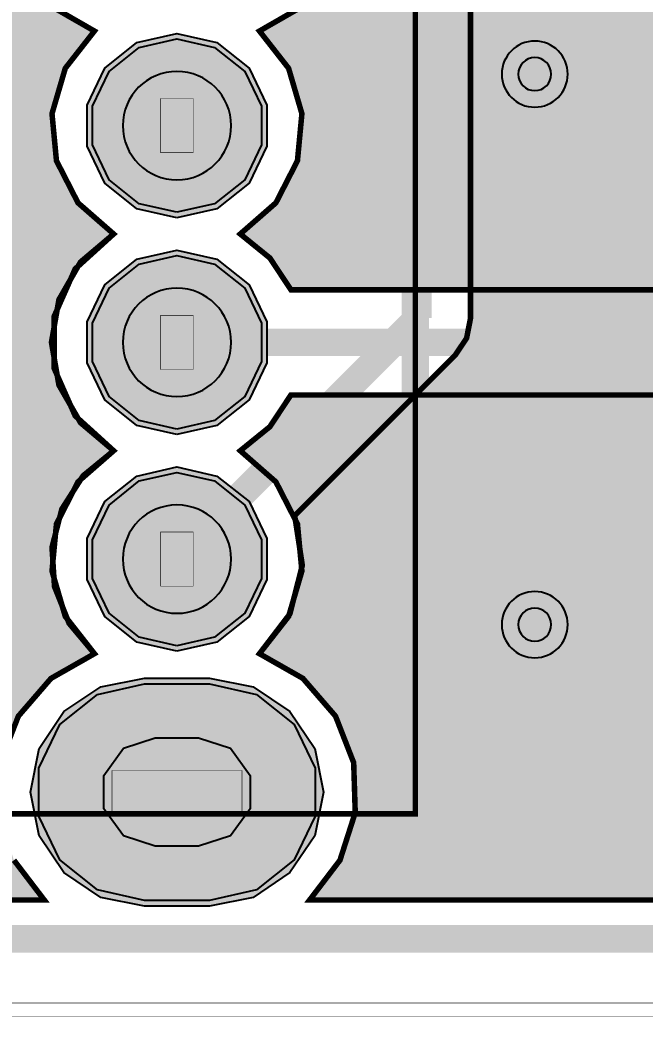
# Model space of a CAD drawing. Header units: millimetres. Extents: x -37.3 to -4.1, y -46.3 to 7.
# Drawn here: x -33.33 to -27.56, y -45.72 to -36.52 of the extents above; entities that cross this region are included whole.
import ezdxf

# ---------------------------------------------------------------- set-up
doc = ezdxf.new("R2010")
doc.units = ezdxf.units.MM
doc.header["$MEASUREMENT"] = 0
for name, color, linetype, true_color in [('Board-Outline-Layer', 7, 'Continuous', 0xff00ff), ('Bottom-Layer', 7, 'Continuous', 0x0000ff), ('Bottom-Paste-Mask-Layer', 7, 'Continuous', 0x800000), ('Bottom-Solder-Mask-Layer', 7, 'Continuous', 0xaa00ff), ('Component-Shape-Layer', 7, 'Continuous', 0x00cccc), ('Hole-Layer', 7, 'Continuous', 0x222222), ('Multi-Layer', 7, 'Continuous', 0xc0c0c0), ('Pin-Soldering-Layer', 7, 'Continuous', 0xcc9999), ('Top-Layer', 7, 'Continuous', 0xff0000), ('Top-Paste-Mask-Layer', 7, 'Continuous', 0x808080), ('Top-Silkscreen-Layer', 7, 'Continuous', 0xffcc00), ('Top-Solder-Mask-Layer', 7, 'Continuous', 0x800080)]:
    doc.layers.add(name, color=color, linetype=linetype, true_color=true_color)

msp = doc.modelspace()

# ---------------------------------------------------------------- hatches: boundary and pattern name
at = {"layer": 'Bottom-Layer'}
for points in [[(-12.201, -44.6419), (-15.3705, -44.6419), (-15.125, -44.428), (-14.9653, -44.1441), (-14.9099, -43.8231), (-14.9099, -43.2231), (-15.0048, -42.8074), (-15.2707, -42.474), (-15.6548, -42.289), (-16.0813, -42.289), (-16.4654, -42.474), (-16.7313, -42.8074), (-16.8262, -43.2231), (-16.8262, -43.8231), (-16.7708, -44.1441), (-16.6111, -44.428), (-16.3656, -44.6419), (-24.0205, -44.6419), (-23.7749, -44.428), (-23.6153, -44.1441), (-23.5599, -43.8231), (-23.5599, -43.2231), (-23.6548, -42.8074), (-23.9206, -42.474), (-24.3048, -42.289), (-24.7312, -42.289), (-25.1154, -42.474), (-25.3813, -42.8074), (-25.4762, -43.2231), (-25.4762, -43.8231), (-25.4208, -44.1441), (-25.2611, -44.428), (-25.0156, -44.6419), (-30.6523, -44.6419), (-30.3729, -44.2754), (-30.2321, -43.8365), (-30.2463, -43.3758), (-30.4137, -42.9464), (-30.715, -42.5976), (-31.1157, -42.3698), (-30.8468, -42.0261), (-30.7241, -41.6072), (-30.7652, -41.1727), (-30.9642, -40.7843), (-31.2929, -40.4971), (-31.0196, -40.2756), (-30.8254, -39.9822), (-26.1673, -39.9822), (-25.1863, -40.9632), (-25.0289, -41.0684), (-24.8432, -41.1053), (-15.2069, -41.1053), (-14.5671, -41.7451), (-14.4097, -41.8503), (-14.224, -41.8872), (-11.684, -41.8872), (-11.4984, -41.8503), (-11.341, -41.7451), (-8.039, -38.4431), (-7.9338, -38.2857), (-7.8969, -38.1001), (-7.8969, -35.1232), (-7.7458, -34.8581), (-7.7294, -34.5535), (-7.8511, -34.2738), (-8.0851, -34.0781), (-8.382, -34.0079), (-8.6789, -34.0781), (-8.913, -34.2738), (-9.0347, -34.5535), (-9.0182, -34.8581), (-8.8672, -35.1232), (-8.8672, -37.8991), (-11.4381, -40.4701), (-11.4985, -40.3222), (-11.5926, -40.1931), (-11.5926, -39.3142), (-11.4415, -39.0491), (-11.4251, -38.7445), (-11.5468, -38.4648), (-11.7808, -38.2691), (-12.0777, -38.1989), (-12.3746, -38.2691), (-12.6087, -38.4648), (-12.7304, -38.7445), (-12.7139, -39.0491), (-12.5629, -39.3142), (-12.5629, -40.1931), (-12.6985, -40.412), (-12.7405, -40.666), (-12.6826, -40.9169), (-14.0231, -40.9169), (-14.6629, -40.2771), (-14.8203, -40.172), (-15.0059, -40.135), (-15.0352, -40.135), (-14.9789, -39.9579), (-14.9599, -39.773), (-14.9599, -38.873), (-15.0498, -38.4789), (-15.3018, -38.1629), (-15.666, -37.9876), (-16.0701, -37.9876), (-16.4343, -38.1629), (-16.6863, -38.4789), (-16.7762, -38.873), (-16.7762, -39.3698), (-17.0493, -39.182), (-17.3779, -39.139), (-17.6901, -39.2502), (-17.9175, -39.4913), (-18.0102, -39.8095), (-17.9481, -40.135), (-22.4377, -40.135), (-22.3756, -39.8094), (-22.4684, -39.4912), (-22.6959, -39.2501), (-23.0082, -39.139), (-23.3369, -39.1821), (-23.6099, -39.3701), (-23.6099, -38.873), (-23.6998, -38.4789), (-23.9518, -38.1629), (-24.316, -37.9876), (-24.7201, -37.9876), (-25.0843, -38.1629), (-25.3362, -38.4789), (-25.4262, -38.873), (-25.4262, -39.3511), (-25.6233, -39.154), (-25.7806, -39.0489), (-25.9663, -39.0119), (-30.8254, -39.0119), (-31.0196, -38.7186), (-31.2929, -38.4971), (-30.9642, -38.2099), (-30.7652, -37.8214), (-30.7241, -37.3869), (-30.8468, -36.9681), (-31.1157, -36.6244), (-30.7063, -36.3893), (-30.4021, -36.0282), (-30.2399, -35.5849), (-30.2392, -35.1128), (-30.4002, -34.669), (-30.7034, -34.3071), (-31.1121, -34.0709), (-31.577, -33.9888), (-32.177, -33.9888), (-32.6419, -34.0709), (-33.0507, -34.3071), (-33.3538, -34.669), (-33.5148, -35.1128), (-33.5141, -35.5849), (-33.3519, -36.0282), (-33.0477, -36.3893), (-32.6383, -36.6244), (-32.9073, -36.9681), (-33.0299, -37.3869), (-32.9888, -37.8214), (-32.7898, -38.2099), (-32.4612, -38.4971), (-32.7667, -38.7557), (-32.966, -39.1028), (-33.0351, -39.4971), (-32.966, -39.8913), (-32.7667, -40.2385), (-32.4612, -40.4971), (-32.7898, -40.7843), (-32.9888, -41.1727), (-33.0299, -41.6072), (-32.9073, -42.0261), (-32.6383, -42.3698), (-33.039, -42.5976), (-33.3404, -42.9464), (-33.5078, -43.3758), (-33.5219, -43.8365), (-33.3811, -44.2754), (-33.1017, -44.6419), (-33.9319, -44.6419), (-33.9319, -0.3581), (-6.6482, -0.3581), (-6.6482, -44.6419), (-7.8079, -44.6419), (-7.7714, -44.5548), (-7.7589, -44.4611), (-7.7589, -42.6611), (-7.8069, -42.482), (-7.9379, -42.3509), (-8.117, -42.3029), (-9.917, -42.3029), (-10.0961, -42.3509), (-10.2272, -42.482), (-10.2752, -42.6611), (-10.2752, -44.4611), (-10.2627, -44.5548), (-10.2261, -44.6419), (-10.9131, -44.6419), (-10.5642, -44.3339), (-10.3512, -43.9201), (-10.3032, -43.4572), (-10.4267, -43.0086), (-10.7049, -42.6355), (-11.0997, -42.389), (-11.557, -42.3029), (-12.0144, -42.389), (-12.4092, -42.6355), (-12.6873, -43.0086), (-12.8109, -43.4572), (-12.7628, -43.9201), (-12.5498, -44.3339)], [(-31.877, -38.2971), (-32.2241, -38.2178), (-32.5025, -37.9959), (-32.657, -37.6751), (-32.657, -37.3191), (-32.5025, -36.9983), (-32.2241, -36.7763), (-31.877, -36.6971), (-31.877, -36.6971), (-31.5299, -36.7763), (-31.2515, -36.9983), (-31.0971, -37.3191), (-31.0971, -37.6751), (-31.2515, -37.9959), (-31.5299, -38.2178), (-31.877, -38.2971)], [(-31.877, -40.2971), (-32.2241, -40.2178), (-32.5025, -39.9959), (-32.657, -39.6751), (-32.657, -39.3191), (-32.5025, -38.9983), (-32.2241, -38.7763), (-31.877, -38.6971), (-31.877, -38.6971), (-31.5299, -38.7763), (-31.2515, -38.9983), (-31.0971, -39.3191), (-31.0971, -39.6751), (-31.2515, -39.9959), (-31.5299, -40.2178), (-31.877, -40.2971)], [(-31.877, -42.2971), (-32.2241, -42.2178), (-32.5025, -41.9959), (-32.657, -41.6751), (-32.657, -41.3191), (-32.5025, -40.9983), (-32.2241, -40.7763), (-31.877, -40.6971), (-31.877, -40.6971), (-31.5299, -40.7763), (-31.2515, -40.9983), (-31.0971, -41.3191), (-31.0971, -41.6751), (-31.2515, -41.9959), (-31.5299, -42.2178), (-31.877, -42.2971)], [(-31.577, -42.6472), (-31.1431, -42.7462), (-30.7952, -43.0237), (-30.6021, -43.4247), (-30.6021, -43.8697), (-30.7952, -44.2707), (-31.1431, -44.5482), (-31.577, -44.6472), (-32.177, -44.6472), (-32.6109, -44.5482), (-32.9588, -44.2707), (-33.1519, -43.8697), (-33.1519, -43.4247), (-32.9588, -43.0237), (-32.6109, -42.7462), (-32.177, -42.6472)]]:
    msp.add_hatch(color=256, dxfattribs=at).paths.add_polyline_path(points)
at = {"layer": 'Bottom-Paste-Mask-Layer'}
for points in [[(-31.877, -38.2971), (-32.2241, -38.2178), (-32.5025, -37.9959), (-32.657, -37.6751), (-32.657, -37.3191), (-32.5025, -36.9983), (-32.2241, -36.7763), (-31.877, -36.6971), (-31.877, -36.6971), (-31.5299, -36.7763), (-31.2515, -36.9983), (-31.0971, -37.3191), (-31.0971, -37.6751), (-31.2515, -37.9959), (-31.5299, -38.2178), (-31.877, -38.2971)], [(-31.877, -40.2971), (-32.2241, -40.2178), (-32.5025, -39.9959), (-32.657, -39.6751), (-32.657, -39.3191), (-32.5025, -38.9983), (-32.2241, -38.7763), (-31.877, -38.6971), (-31.877, -38.6971), (-31.5299, -38.7763), (-31.2515, -38.9983), (-31.0971, -39.3191), (-31.0971, -39.6751), (-31.2515, -39.9959), (-31.5299, -40.2178), (-31.877, -40.2971)], [(-31.877, -42.2971), (-32.2241, -42.2178), (-32.5025, -41.9959), (-32.657, -41.6751), (-32.657, -41.3191), (-32.5025, -40.9983), (-32.2241, -40.7763), (-31.877, -40.6971), (-31.877, -40.6971), (-31.5299, -40.7763), (-31.2515, -40.9983), (-31.0971, -41.3191), (-31.0971, -41.6751), (-31.2515, -41.9959), (-31.5299, -42.2178), (-31.877, -42.2971)], [(-31.577, -42.6472), (-31.1431, -42.7462), (-30.7952, -43.0237), (-30.6021, -43.4247), (-30.6021, -43.8697), (-30.7952, -44.2707), (-31.1431, -44.5482), (-31.577, -44.6472), (-32.177, -44.6472), (-32.6109, -44.5482), (-32.9588, -44.2707), (-33.1519, -43.8697), (-33.1519, -43.4247), (-32.9588, -43.0237), (-32.6109, -42.7462), (-32.177, -42.6472)]]:
    msp.add_hatch(color=256, dxfattribs=at).paths.add_polyline_path(points)
at = {"layer": 'Bottom-Solder-Mask-Layer'}
for points in [[(-31.877, -38.3479), (-32.2462, -38.2636), (-32.5422, -38.0275), (-32.7065, -37.6864), (-32.7065, -37.3078), (-32.5422, -36.9666), (-32.2462, -36.7306), (-31.877, -36.6463), (-31.877, -36.6463), (-31.5079, -36.7306), (-31.2118, -36.9666), (-31.0475, -37.3078), (-31.0475, -37.6864), (-31.2118, -38.0275), (-31.5079, -38.2636), (-31.877, -38.3479)], [(-31.877, -40.3479), (-32.2462, -40.2636), (-32.5422, -40.0275), (-32.7065, -39.6864), (-32.7065, -39.3078), (-32.5422, -38.9666), (-32.2462, -38.7306), (-31.877, -38.6463), (-31.877, -38.6463), (-31.5079, -38.7306), (-31.2118, -38.9666), (-31.0475, -39.3078), (-31.0475, -39.6864), (-31.2118, -40.0275), (-31.5079, -40.2636), (-31.877, -40.3479)], [(-31.877, -42.3479), (-32.2462, -42.2636), (-32.5422, -42.0275), (-32.7065, -41.6864), (-32.7065, -41.3078), (-32.5422, -40.9666), (-32.2462, -40.7306), (-31.877, -40.6463), (-31.877, -40.6463), (-31.5079, -40.7306), (-31.2118, -40.9666), (-31.0475, -41.3078), (-31.0475, -41.6864), (-31.2118, -42.0275), (-31.5079, -42.2636), (-31.877, -42.3479)], [(-31.577, -42.5964), (-31.1749, -42.6764), (-30.834, -42.9042), (-30.6062, -43.2451), (-30.5262, -43.6472), (-30.6062, -44.0493), (-30.834, -44.3902), (-31.1749, -44.618), (-31.577, -44.698), (-32.177, -44.698), (-32.5791, -44.618), (-32.92, -44.3902), (-33.1478, -44.0493), (-33.2278, -43.6472), (-33.1478, -43.2451), (-32.92, -42.9042), (-32.5791, -42.6764), (-32.177, -42.5964)]]:
    msp.add_hatch(color=256, dxfattribs=at).paths.add_polyline_path(points)
at = {"layer": 'Hole-Layer'}
for points in [[(-32.3771, -37.4971, 1), (-31.3771, -37.4971, 1)], [(-32.377, -39.4971, 1), (-31.377, -39.4971, 1)], [(-32.377, -41.4971, 1), (-31.377, -41.4971, 1)], [(-31.677, -43.1472), (-31.3831, -43.2427), (-31.2015, -43.4927), (-31.2015, -43.8017), (-31.3831, -44.0517), (-31.677, -44.1472), (-32.077, -44.1472), (-32.3709, -44.0517), (-32.5525, -43.8017), (-32.5525, -43.4927), (-32.3709, -43.2427), (-32.077, -43.1472)]]:
    msp.add_hatch(color=256, dxfattribs=at).paths.add_polyline_path(points)
at = {"layer": 'Multi-Layer'}
for points in [[(-31.877, -38.2971), (-32.2241, -38.2178), (-32.5025, -37.9959), (-32.657, -37.6751), (-32.657, -37.3191), (-32.5025, -36.9983), (-32.2241, -36.7763), (-31.877, -36.6971), (-31.877, -36.6971), (-31.5299, -36.7763), (-31.2515, -36.9983), (-31.0971, -37.3191), (-31.0971, -37.6751), (-31.2515, -37.9959), (-31.5299, -38.2178), (-31.877, -38.2971)], [(-31.877, -38.2971), (-32.2241, -38.2178), (-32.5025, -37.9959), (-32.657, -37.6751), (-32.657, -37.3191), (-32.5025, -36.9983), (-32.2241, -36.7763), (-31.877, -36.6971), (-31.877, -36.6971), (-31.5299, -36.7763), (-31.2515, -36.9983), (-31.0971, -37.3191), (-31.0971, -37.6751), (-31.2515, -37.9959), (-31.5299, -38.2178), (-31.877, -38.2971)], [(-31.877, -38.2971), (-32.2241, -38.2178), (-32.5025, -37.9959), (-32.657, -37.6751), (-32.657, -37.3191), (-32.5025, -36.9983), (-32.2241, -36.7763), (-31.877, -36.6971), (-31.877, -36.6971), (-31.5299, -36.7763), (-31.2515, -36.9983), (-31.0971, -37.3191), (-31.0971, -37.6751), (-31.2515, -37.9959), (-31.5299, -38.2178), (-31.877, -38.2971)], [(-31.877, -40.2971), (-32.2241, -40.2178), (-32.5025, -39.9959), (-32.657, -39.6751), (-32.657, -39.3191), (-32.5025, -38.9983), (-32.2241, -38.7763), (-31.877, -38.6971), (-31.877, -38.6971), (-31.5299, -38.7763), (-31.2515, -38.9983), (-31.0971, -39.3191), (-31.0971, -39.6751), (-31.2515, -39.9959), (-31.5299, -40.2178), (-31.877, -40.2971)], [(-31.877, -40.2971), (-32.2241, -40.2178), (-32.5025, -39.9959), (-32.657, -39.6751), (-32.657, -39.3191), (-32.5025, -38.9983), (-32.2241, -38.7763), (-31.877, -38.6971), (-31.877, -38.6971), (-31.5299, -38.7763), (-31.2515, -38.9983), (-31.0971, -39.3191), (-31.0971, -39.6751), (-31.2515, -39.9959), (-31.5299, -40.2178), (-31.877, -40.2971)], [(-31.877, -40.2971), (-32.2241, -40.2178), (-32.5025, -39.9959), (-32.657, -39.6751), (-32.657, -39.3191), (-32.5025, -38.9983), (-32.2241, -38.7763), (-31.877, -38.6971), (-31.877, -38.6971), (-31.5299, -38.7763), (-31.2515, -38.9983), (-31.0971, -39.3191), (-31.0971, -39.6751), (-31.2515, -39.9959), (-31.5299, -40.2178), (-31.877, -40.2971)], [(-31.877, -42.2971), (-32.2241, -42.2178), (-32.5025, -41.9959), (-32.657, -41.6751), (-32.657, -41.3191), (-32.5025, -40.9983), (-32.2241, -40.7763), (-31.877, -40.6971), (-31.877, -40.6971), (-31.5299, -40.7763), (-31.2515, -40.9983), (-31.0971, -41.3191), (-31.0971, -41.6751), (-31.2515, -41.9959), (-31.5299, -42.2178), (-31.877, -42.2971)], [(-31.877, -42.2971), (-32.2241, -42.2178), (-32.5025, -41.9959), (-32.657, -41.6751), (-32.657, -41.3191), (-32.5025, -40.9983), (-32.2241, -40.7763), (-31.877, -40.6971), (-31.877, -40.6971), (-31.5299, -40.7763), (-31.2515, -40.9983), (-31.0971, -41.3191), (-31.0971, -41.6751), (-31.2515, -41.9959), (-31.5299, -42.2178), (-31.877, -42.2971)], [(-31.877, -42.2971), (-32.2241, -42.2178), (-32.5025, -41.9959), (-32.657, -41.6751), (-32.657, -41.3191), (-32.5025, -40.9983), (-32.2241, -40.7763), (-31.877, -40.6971), (-31.877, -40.6971), (-31.5299, -40.7763), (-31.2515, -40.9983), (-31.0971, -41.3191), (-31.0971, -41.6751), (-31.2515, -41.9959), (-31.5299, -42.2178), (-31.877, -42.2971)], [(-31.577, -42.6472), (-31.1431, -42.7462), (-30.7952, -43.0237), (-30.6021, -43.4247), (-30.6021, -43.8697), (-30.7952, -44.2707), (-31.1431, -44.5482), (-31.577, -44.6472), (-32.177, -44.6472), (-32.6109, -44.5482), (-32.9588, -44.2707), (-33.1519, -43.8697), (-33.1519, -43.4247), (-32.9588, -43.0237), (-32.6109, -42.7462), (-32.177, -42.6472)], [(-31.577, -42.6472), (-31.1431, -42.7462), (-30.7952, -43.0237), (-30.6021, -43.4247), (-30.6021, -43.8697), (-30.7952, -44.2707), (-31.1431, -44.5482), (-31.577, -44.6472), (-32.177, -44.6472), (-32.6109, -44.5482), (-32.9588, -44.2707), (-33.1519, -43.8697), (-33.1519, -43.4247), (-32.9588, -43.0237), (-32.6109, -42.7462), (-32.177, -42.6472)], [(-31.577, -42.6472), (-31.1431, -42.7462), (-30.7952, -43.0237), (-30.6021, -43.4247), (-30.6021, -43.8697), (-30.7952, -44.2707), (-31.1431, -44.5482), (-31.577, -44.6472), (-32.177, -44.6472), (-32.6109, -44.5482), (-32.9588, -44.2707), (-33.1519, -43.8697), (-33.1519, -43.4247), (-32.9588, -43.0237), (-32.6109, -42.7462), (-32.177, -42.6472)]]:
    msp.add_hatch(color=256, dxfattribs=at).paths.add_polyline_path(points)
at = {"layer": 'Pin-Soldering-Layer'}
for points in [[(-31.7271, -37.7471), (-32.0271, -37.7471), (-32.0271, -37.2471), (-31.7271, -37.2471)], [(-31.7271, -37.7471), (-32.0271, -37.7471), (-32.0271, -37.2471), (-31.7271, -37.2471)], [(-31.727, -39.7471), (-32.027, -39.7471), (-32.027, -39.2471), (-31.727, -39.2471)], [(-31.727, -39.7471), (-32.027, -39.7471), (-32.027, -39.2471), (-31.727, -39.2471)], [(-31.727, -41.7471), (-32.027, -41.7471), (-32.027, -41.2471), (-31.727, -41.2471)], [(-31.727, -41.7471), (-32.027, -41.7471), (-32.027, -41.2471), (-31.727, -41.2471)], [(-32.477, -43.4472), (-31.277, -43.4472), (-31.277, -43.8472), (-32.477, -43.8472)], [(-32.477, -43.4472), (-31.277, -43.4472), (-31.277, -43.8472), (-32.477, -43.8472)]]:
    msp.add_hatch(color=256, dxfattribs=at).paths.add_polyline_path(points)
at = {"layer": 'Top-Layer'}
for points in [[(-6.6482, -0.3581), (-6.6482, -2.4593), (-6.7767, -2.3444), (-6.944, -2.303), (-8.804, -2.303), (-8.9831, -2.3509), (-9.1142, -2.482), (-9.1622, -2.6611), (-9.1622, -3.8911), (-9.1142, -4.0702), (-8.9831, -4.2013), (-8.804, -4.2492), (-6.944, -4.2492), (-6.7767, -4.2078), (-6.6482, -4.0929), (-6.6482, -6.8291), (-6.7767, -6.7143), (-6.944, -6.6728), (-8.1611, -6.6728), (-8.9639, -5.87), (-8.9639, -5.3461), (-9.0008, -5.1605), (-9.106, -5.0031), (-9.598, -4.511), (-9.7554, -4.4058), (-9.9411, -4.3689), (-10.2078, -4.3689), (-10.2078, -3.8631), (-10.2209, -3.767), (-10.2593, -3.6781), (-10.2209, -3.5891), (-10.2078, -3.4931), (-10.2078, -2.5931), (-10.2209, -2.497), (-10.2593, -2.4081), (-10.2209, -2.3191), (-10.2078, -2.2231), (-10.2078, -1.3231), (-10.2558, -1.144), (-10.3869, -1.0129), (-10.566, -0.9649), (-12.066, -0.9649), (-12.245, -1.0129), (-12.3761, -1.144), (-12.4241, -1.3231), (-12.4241, -2.2231), (-12.411, -2.3191), (-12.3726, -2.4081), (-12.411, -2.497), (-12.4241, -2.5931), (-12.4241, -3.4931), (-12.411, -3.5891), (-12.3726, -3.6781), (-12.411, -3.767), (-12.4241, -3.8631), (-12.4241, -4.7631), (-12.411, -4.8591), (-12.3726, -4.9481), (-12.411, -5.037), (-12.4241, -5.1331), (-12.4241, -6.0331), (-12.411, -6.1291), (-12.3726, -6.2181), (-12.4059, -6.2902), (-12.4224, -6.3679), (-12.8221, -6.3679), (-13.0077, -6.4048), (-13.1651, -6.51), (-13.3584, -6.7033), (-13.6526, -6.7839), (-13.8796, -6.9877), (-13.9914, -7.2715), (-13.9643, -7.5754), (-13.8039, -7.8349), (-13.5444, -7.9952), (-13.2405, -8.0224), (-12.9567, -7.9106), (-12.7529, -7.6836), (-12.6723, -7.3894), (-12.6211, -7.3382), (-12.4224, -7.3382), (-12.4059, -7.4159), (-12.3726, -7.4881), (-12.411, -7.577), (-12.4241, -7.6731), (-12.4241, -8.5731), (-12.411, -8.6691), (-12.3726, -8.7581), (-12.411, -8.8471), (-12.4241, -8.9431), (-12.4241, -9.8431), (-12.411, -9.9391), (-12.3726, -10.0281), (-12.411, -10.1171), (-12.4241, -10.2131), (-12.4241, -11.1131), (-12.411, -11.2091), (-12.3726, -11.2981), (-12.411, -11.3871), (-12.4241, -11.4831), (-12.4241, -12.3831), (-12.411, -12.4791), (-12.3726, -12.5681), (-12.411, -12.6571), (-12.4241, -12.7531), (-12.4241, -13.6531), (-12.411, -13.7491), (-12.3726, -13.8381), (-12.411, -13.9271), (-12.4241, -14.0231), (-12.4241, -14.9231), (-12.411, -15.0191), (-12.3726, -15.1081), (-12.411, -15.1971), (-12.4241, -15.2931), (-12.4241, -16.1931), (-12.411, -16.2891), (-12.3726, -16.3781), (-12.411, -16.4671), (-12.4241, -16.5631), (-12.4241, -17.4631), (-12.411, -17.5591), (-12.3726, -17.6481), (-12.411, -17.7371), (-12.4241, -17.8331), (-12.4241, -18.0276), (-12.4696, -18.0211), (-12.5155, -18.0189), (-25.6181, -18.0189), (-27.302, -16.335), (-27.302, -7.5575), (-27.3389, -7.3718), (-27.4441, -7.2145), (-27.6075, -7.051), (-27.6552, -7.0092), (-27.708, -6.9739), (-27.708, -6.4031), (-27.7211, -6.307), (-27.7594, -6.2181), (-27.7211, -6.1291), (-27.708, -6.0331), (-27.708, -5.1331), (-27.7211, -5.037), (-27.7594, -4.9481), (-27.7211, -4.8591), (-27.708, -4.7631), (-27.708, -3.8631), (-27.7211, -3.767), (-27.7594, -3.6781), (-27.7211, -3.5891), (-27.708, -3.4931), (-27.708, -2.5931), (-27.7211, -2.497), (-27.7594, -2.4081), (-27.7211, -2.3191), (-27.708, -2.2231), (-27.708, -1.3231), (-27.7559, -1.144), (-27.887, -1.0129), (-28.0661, -0.9649), (-29.5661, -0.9649), (-29.7452, -1.0129), (-29.8763, -1.144), (-29.9242, -1.3231), (-29.9242, -2.2231), (-29.9111, -2.3191), (-29.8728, -2.4081), (-29.906, -2.4802), (-29.9225, -2.5579), (-32.6341, -2.5579), (-32.8198, -2.5948), (-32.9772, -2.7), (-33.3011, -3.024), (-33.3448, -3.0741), (-33.3812, -3.1296), (-33.6194, -3.2421), (-33.7162, -3.487), (-33.7162, -4.387), (-33.6398, -4.6081), (-33.4432, -4.7349), (-33.4432, -4.9171), (-33.6398, -5.0439), (-33.7162, -5.265), (-33.7162, -6.165), (-33.6682, -6.3441), (-33.5372, -6.4752), (-33.3581, -6.5232), (-32.836, -6.5232), (-31.7922, -7.567), (-31.7922, -19.1478), (-32.8551, -20.2106), (-32.9603, -20.368), (-32.9972, -20.5537), (-32.9972, -26.986), (-32.9603, -27.1717), (-32.8551, -27.3291), (-31.7982, -28.386), (-31.8781, -28.5032), (-31.9062, -28.6422), (-31.9062, -29.7992), (-31.8586, -29.9775), (-31.7287, -30.1084), (-31.5508, -30.1574), (-31.1473, -30.5609), (-31.4531, -30.5609), (-31.6322, -30.6089), (-31.7632, -30.74), (-31.8112, -30.9191), (-31.8112, -31.8191), (-31.7632, -31.9981), (-31.6322, -32.1292), (-31.4531, -32.1772), (-30.6531, -32.1772), (-30.4825, -32.134), (-30.3531, -32.0146), (-30.2601, -32.1113), (-30.1382, -32.1669), (-30.1382, -32.6032), (-30.2601, -32.6589), (-30.3531, -32.7555), (-30.4825, -32.6362), (-30.6531, -32.5929), (-31.4531, -32.5929), (-31.6322, -32.6409), (-31.7632, -32.772), (-31.8112, -32.9511), (-31.8112, -33.8511), (-31.8043, -33.9213), (-31.7837, -33.9888), (-32.177, -33.9888), (-32.6419, -34.0709), (-33.0507, -34.3071), (-33.3538, -34.669), (-33.5148, -35.1128), (-33.5141, -35.5849), (-33.3519, -36.0282), (-33.0477, -36.3893), (-32.6383, -36.6244), (-32.9073, -36.9681), (-33.0299, -37.3869), (-32.9888, -37.8214), (-32.7898, -38.2099), (-32.4612, -38.4971), (-32.816, -38.8192), (-33.0101, -39.2574), (-33.0101, -39.7367), (-32.816, -40.1749), (-32.4612, -40.4971), (-32.743, -40.7281), (-32.939, -41.0352), (-33.03, -41.388), (-33.0068, -41.7516), (-32.8718, -42.0901), (-32.6383, -42.3698), (-33.039, -42.5976), (-33.3404, -42.9464), (-33.5078, -43.3758), (-33.5219, -43.8365), (-33.3811, -44.2754), (-33.1017, -44.6419), (-33.9319, -44.6419), (-33.9319, -0.3581)], [(-16.3656, -44.6419), (-24.0205, -44.6419), (-23.7749, -44.428), (-23.6153, -44.1441), (-23.5599, -43.8231), (-23.5599, -43.2231), (-23.6548, -42.8074), (-23.9206, -42.474), (-24.3048, -42.289), (-24.7312, -42.289), (-25.1154, -42.474), (-25.3813, -42.8074), (-25.4762, -43.2231), (-25.4762, -43.8231), (-25.4208, -44.1441), (-25.2611, -44.428), (-25.0156, -44.6419), (-30.6523, -44.6419), (-30.3729, -44.2754), (-30.2321, -43.8365), (-30.2463, -43.3758), (-30.4137, -42.9464), (-30.715, -42.5976), (-31.1157, -42.3698), (-30.8348, -42.0021), (-30.7203, -41.5539), (-30.7904, -41.0965), (-29.31, -39.6161), (-29.2048, -39.4588), (-29.1679, -39.2731), (-29.1679, -34.1989), (-28.9713, -34.0722), (-28.8949, -33.8511), (-28.8949, -32.9511), (-28.9713, -32.73), (-29.1679, -32.6032), (-29.1679, -32.1669), (-28.9713, -32.0402), (-28.8949, -31.8191), (-28.8949, -31.2893), (-27.3512, -32.833), (-27.3512, -33.355), (-27.3079, -33.5257), (-27.1886, -33.6551), (-27.3079, -33.7845), (-27.3512, -33.9551), (-27.3512, -34.7551), (-27.3032, -34.9342), (-27.1721, -35.0653), (-26.9931, -35.1132), (-26.0931, -35.1132), (-25.914, -35.0653), (-25.7829, -34.9342), (-25.7349, -34.7551), (-25.7349, -33.9551), (-25.7782, -33.7845), (-25.8975, -33.6551), (-25.8009, -33.5621), (-25.7452, -33.4402), (-24.9426, -33.4402), (-24.8256, -33.4887), (-24.7, -33.5052), (-21.537, -33.5052), (-21.3132, -33.729), (-21.3132, -35.5205), (-21.415, -35.6847), (-21.463, -35.8719), (-21.5677, -35.5802), (-21.7974, -35.3722), (-22.098, -35.2969), (-22.3987, -35.3722), (-22.6284, -35.5802), (-22.733, -35.8719), (-22.8377, -35.5802), (-23.0674, -35.3722), (-23.368, -35.2969), (-23.6687, -35.3722), (-23.8984, -35.5802), (-24.003, -35.8719), (-24.1136, -35.5714), (-24.3562, -35.3625), (-24.6697, -35.2977), (-24.9752, -35.3933), (-25.1959, -35.6252), (-25.2762, -35.9351), (-25.2762, -37.1201), (-25.1959, -37.43), (-24.9752, -37.6619), (-24.6697, -37.7574), (-24.3562, -37.6926), (-24.1136, -37.4837), (-24.003, -37.1833), (-23.8984, -37.475), (-23.6687, -37.683), (-23.368, -37.7582), (-23.0674, -37.683), (-22.8377, -37.475), (-22.733, -37.1833), (-22.6284, -37.475), (-22.3987, -37.683), (-22.098, -37.7582), (-21.7974, -37.683), (-21.5677, -37.475), (-21.463, -37.1833), (-21.3594, -37.4734), (-21.1319, -37.6812), (-21.2152, -37.7644), (-21.257, -37.8121), (-21.2922, -37.8649), (-21.5928, -37.8649), (-21.6434, -37.8685), (-21.6929, -37.8792), (-21.7424, -37.8685), (-21.793, -37.8649), (-22.093, -37.8649), (-22.1499, -37.8695), (-22.2055, -37.883), (-22.261, -37.8695), (-22.318, -37.8649), (-22.868, -37.8649), (-22.9315, -37.8706), (-22.993, -37.8874), (-23.0545, -37.8706), (-23.1181, -37.8649), (-23.6681, -37.8649), (-23.8816, -37.9355), (-24.0109, -38.1196), (-24.3735, -37.9764), (-24.7628, -37.9984), (-25.1069, -38.1816), (-25.3425, -38.4922), (-25.4262, -38.873), (-25.4262, -39.773), (-25.3373, -40.1649), (-25.0879, -40.48), (-24.727, -40.6567), (-24.3251, -40.6604), (-23.961, -40.4902), (-23.706, -40.1796), (-23.4914, -40.4216), (-23.1915, -40.5429), (-22.869, -40.5182), (-22.5911, -40.3527), (-22.4159, -40.0808), (-22.1542, -40.3425), (-22.1127, -40.4128), (-22.0601, -40.4751), (-21.8805, -40.6547), (-21.7231, -40.7599), (-21.5374, -40.7968), (-18.5946, -40.7968), (-18.409, -40.7599), (-18.2516, -40.6547), (-17.8675, -40.2706), (-17.5937, -40.4888), (-17.2489, -40.5492), (-16.9173, -40.4371), (-16.6799, -40.1799), (-16.4249, -40.4904), (-16.0608, -40.6604), (-15.659, -40.6567), (-15.2981, -40.48), (-15.0488, -40.1648), (-14.9599, -39.773), (-14.9599, -39.2295), (-14.879, -39.251), (-14.7956, -39.2582), (-14.4688, -39.2582), (-14.4688, -39.2941), (-14.4208, -39.4732), (-14.2897, -39.6042), (-14.1106, -39.6522), (-13.6269, -39.6522), (-13.8668, -39.892), (-14.078, -39.892), (-14.257, -39.94), (-14.3881, -40.0711), (-14.4361, -40.2502), (-14.4361, -41.0503), (-14.3597, -41.2714), (-14.1631, -41.3982), (-14.1631, -41.4402), (-14.1261, -41.6258), (-14.021, -41.7832), (-13.5511, -42.2531), (-13.3937, -42.3583), (-13.208, -42.3952), (-12.03, -42.3952), (-12.4194, -42.645), (-12.6922, -43.0186), (-12.8115, -43.4656), (-12.7612, -43.9255), (-12.5481, -44.3361), (-12.201, -44.6419), (-15.3705, -44.6419), (-15.125, -44.428), (-14.9653, -44.1441), (-14.9099, -43.8231), (-14.9099, -43.2231), (-15.0048, -42.8074), (-15.2707, -42.474), (-15.6548, -42.289), (-16.0813, -42.289), (-16.4654, -42.474), (-16.7313, -42.8074), (-16.8262, -43.2231), (-16.8262, -43.8231), (-16.7708, -44.1441), (-16.6111, -44.428)], [(-31.877, -38.2971), (-32.2241, -38.2178), (-32.5025, -37.9959), (-32.657, -37.6751), (-32.657, -37.3191), (-32.5025, -36.9983), (-32.2241, -36.7763), (-31.877, -36.6971), (-31.877, -36.6971), (-31.5299, -36.7763), (-31.2515, -36.9983), (-31.0971, -37.3191), (-31.0971, -37.6751), (-31.2515, -37.9959), (-31.5299, -38.2178), (-31.877, -38.2971)], [(-31.877, -40.2971), (-32.2241, -40.2178), (-32.5025, -39.9959), (-32.657, -39.6751), (-32.657, -39.3191), (-32.5025, -38.9983), (-32.2241, -38.7763), (-31.877, -38.6971), (-31.877, -38.6971), (-31.5299, -38.7763), (-31.2515, -38.9983), (-31.0971, -39.3191), (-31.0971, -39.6751), (-31.2515, -39.9959), (-31.5299, -40.2178), (-31.877, -40.2971)], [(-31.877, -42.2971), (-32.2241, -42.2178), (-32.5025, -41.9959), (-32.657, -41.6751), (-32.657, -41.3191), (-32.5025, -40.9983), (-32.2241, -40.7763), (-31.877, -40.6971), (-31.877, -40.6971), (-31.5299, -40.7763), (-31.2515, -40.9983), (-31.0971, -41.3191), (-31.0971, -41.6751), (-31.2515, -41.9959), (-31.5299, -42.2178), (-31.877, -42.2971)], [(-31.577, -42.6472), (-31.1431, -42.7462), (-30.7952, -43.0237), (-30.6021, -43.4247), (-30.6021, -43.8697), (-30.7952, -44.2707), (-31.1431, -44.5482), (-31.577, -44.6472), (-32.177, -44.6472), (-32.6109, -44.5482), (-32.9588, -44.2707), (-33.1519, -43.8697), (-33.1519, -43.4247), (-32.9588, -43.0237), (-32.6109, -42.7462), (-32.177, -42.6472)]]:
    msp.add_hatch(color=256, dxfattribs=at).paths.add_polyline_path(points)
at = {"layer": 'Top-Paste-Mask-Layer'}
for points in [[(-31.877, -38.2971), (-32.2241, -38.2178), (-32.5025, -37.9959), (-32.657, -37.6751), (-32.657, -37.3191), (-32.5025, -36.9983), (-32.2241, -36.7763), (-31.877, -36.6971), (-31.877, -36.6971), (-31.5299, -36.7763), (-31.2515, -36.9983), (-31.0971, -37.3191), (-31.0971, -37.6751), (-31.2515, -37.9959), (-31.5299, -38.2178), (-31.877, -38.2971)], [(-31.877, -40.2971), (-32.2241, -40.2178), (-32.5025, -39.9959), (-32.657, -39.6751), (-32.657, -39.3191), (-32.5025, -38.9983), (-32.2241, -38.7763), (-31.877, -38.6971), (-31.877, -38.6971), (-31.5299, -38.7763), (-31.2515, -38.9983), (-31.0971, -39.3191), (-31.0971, -39.6751), (-31.2515, -39.9959), (-31.5299, -40.2178), (-31.877, -40.2971)], [(-31.877, -42.2971), (-32.2241, -42.2178), (-32.5025, -41.9959), (-32.657, -41.6751), (-32.657, -41.3191), (-32.5025, -40.9983), (-32.2241, -40.7763), (-31.877, -40.6971), (-31.877, -40.6971), (-31.5299, -40.7763), (-31.2515, -40.9983), (-31.0971, -41.3191), (-31.0971, -41.6751), (-31.2515, -41.9959), (-31.5299, -42.2178), (-31.877, -42.2971)], [(-31.577, -42.6472), (-31.1431, -42.7462), (-30.7952, -43.0237), (-30.6021, -43.4247), (-30.6021, -43.8697), (-30.7952, -44.2707), (-31.1431, -44.5482), (-31.577, -44.6472), (-32.177, -44.6472), (-32.6109, -44.5482), (-32.9588, -44.2707), (-33.1519, -43.8697), (-33.1519, -43.4247), (-32.9588, -43.0237), (-32.6109, -42.7462), (-32.177, -42.6472)]]:
    msp.add_hatch(color=256, dxfattribs=at).paths.add_polyline_path(points)
at = {"layer": 'Top-Solder-Mask-Layer'}
for points in [[(-31.877, -38.3479), (-32.2462, -38.2636), (-32.5422, -38.0275), (-32.7065, -37.6864), (-32.7065, -37.3078), (-32.5422, -36.9666), (-32.2462, -36.7306), (-31.877, -36.6463), (-31.877, -36.6463), (-31.5079, -36.7306), (-31.2118, -36.9666), (-31.0475, -37.3078), (-31.0475, -37.6864), (-31.2118, -38.0275), (-31.5079, -38.2636), (-31.877, -38.3479)], [(-31.877, -40.3479), (-32.2462, -40.2636), (-32.5422, -40.0275), (-32.7065, -39.6864), (-32.7065, -39.3078), (-32.5422, -38.9666), (-32.2462, -38.7306), (-31.877, -38.6463), (-31.877, -38.6463), (-31.5079, -38.7306), (-31.2118, -38.9666), (-31.0475, -39.3078), (-31.0475, -39.6864), (-31.2118, -40.0275), (-31.5079, -40.2636), (-31.877, -40.3479)], [(-31.877, -42.3479), (-32.2462, -42.2636), (-32.5422, -42.0275), (-32.7065, -41.6864), (-32.7065, -41.3078), (-32.5422, -40.9666), (-32.2462, -40.7306), (-31.877, -40.6463), (-31.877, -40.6463), (-31.5079, -40.7306), (-31.2118, -40.9666), (-31.0475, -41.3078), (-31.0475, -41.6864), (-31.2118, -42.0275), (-31.5079, -42.2636), (-31.877, -42.3479)], [(-31.577, -42.5964), (-31.1749, -42.6764), (-30.834, -42.9042), (-30.6062, -43.2451), (-30.5262, -43.6472), (-30.6062, -44.0493), (-30.834, -44.3902), (-31.1749, -44.618), (-31.577, -44.698), (-32.177, -44.698), (-32.5791, -44.618), (-32.92, -44.3902), (-33.1478, -44.0493), (-33.2278, -43.6472), (-33.1478, -43.2451), (-32.92, -42.9042), (-32.5791, -42.6764), (-32.177, -42.5964)]]:
    msp.add_hatch(color=256, dxfattribs=at).paths.add_polyline_path(points)

# ---------------------------------------------------------------- linework, layer by layer
at = {"layer": 'Board-Outline-Layer', "const_width": 0.254}
msp.add_lwpolyline([(-34.2901, -45.0001), (-34.2901, 0), (-6.29, 0), (-6.29, -45.0001)], close=True, dxfattribs=at)
at = {"layer": 'Bottom-Layer', "const_width": 0.00508}
msp.add_lwpolyline([(-35.9411, -45.5931), (-35.9411, 1.143), (-4.064, 1.143), (-4.064, -45.5931)], close=True, dxfattribs=at)
at = {"layer": 'Bottom-Layer'}
for points, const_width in [([(-33.0477, -36.3893), (-32.6383, -36.6244), (-32.9073, -36.9681), (-33.0299, -37.3869), (-32.9888, -37.8214), (-32.7898, -38.2099), (-32.4612, -38.4971), (-32.7667, -38.7557), (-32.966, -39.1028), (-33.0351, -39.4971), (-32.966, -39.8913), (-32.7667, -40.2385), (-32.4612, -40.4971), (-32.7898, -40.7843), (-32.9888, -41.1727), (-33.0299, -41.6072), (-32.9073, -42.0261), (-32.6383, -42.3698), (-33.039, -42.5976), (-33.3404, -42.9464), (-33.5078, -43.3758)], 0.0508), ([(-25.9663, -39.0119), (-30.8254, -39.0119), (-31.0196, -38.7186), (-31.2929, -38.4971), (-30.9642, -38.2099), (-30.7652, -37.8214), (-30.7241, -37.3869), (-30.8468, -36.9681), (-31.1157, -36.6244), (-30.7063, -36.3893)], 0.0508), ([(-31.877, -39.4971), (-25.9663, -39.4971)], 0.254), ([(-25.0156, -44.6419), (-30.6523, -44.6419), (-30.3729, -44.2754), (-30.2321, -43.8365), (-30.2463, -43.3758), (-30.4137, -42.9464), (-30.715, -42.5976), (-31.1157, -42.3698), (-30.8468, -42.0261), (-30.7241, -41.6072), (-30.7652, -41.1727), (-30.9642, -40.7843), (-31.2929, -40.4971), (-31.0196, -40.2756), (-30.8254, -39.9822), (-26.1673, -39.9822)], 0.0508), ([(-33.3811, -44.2754), (-33.1017, -44.6419), (-33.9319, -44.6419)], 0.0508)]:
    msp.add_lwpolyline(points, dxfattribs=dict(at, const_width=const_width))
for points in [[(-31.877, -38.2971), (-32.2241, -38.2178), (-32.5025, -37.9959), (-32.657, -37.6751), (-32.657, -37.3191), (-32.5025, -36.9983), (-32.2241, -36.7763), (-31.877, -36.6971), (-31.877, -36.6971), (-31.5299, -36.7763), (-31.2515, -36.9983), (-31.0971, -37.3191), (-31.0971, -37.6751), (-31.2515, -37.9959), (-31.5299, -38.2178), (-31.877, -38.2971)], [(-31.877, -40.2971), (-32.2241, -40.2178), (-32.5025, -39.9959), (-32.657, -39.6751), (-32.657, -39.3191), (-32.5025, -38.9983), (-32.2241, -38.7763), (-31.877, -38.6971), (-31.877, -38.6971), (-31.5299, -38.7763), (-31.2515, -38.9983), (-31.0971, -39.3191), (-31.0971, -39.6751), (-31.2515, -39.9959), (-31.5299, -40.2178), (-31.877, -40.2971)], [(-31.877, -42.2971), (-32.2241, -42.2178), (-32.5025, -41.9959), (-32.657, -41.6751), (-32.657, -41.3191), (-32.5025, -40.9983), (-32.2241, -40.7763), (-31.877, -40.6971), (-31.877, -40.6971), (-31.5299, -40.7763), (-31.2515, -40.9983), (-31.0971, -41.3191), (-31.0971, -41.6751), (-31.2515, -41.9959), (-31.5299, -42.2178), (-31.877, -42.2971)], [(-31.577, -42.6472), (-31.1431, -42.7462), (-30.7952, -43.0237), (-30.6021, -43.4247), (-30.6021, -43.8697), (-30.7952, -44.2707), (-31.1431, -44.5482), (-31.577, -44.6472), (-32.177, -44.6472), (-32.6109, -44.5482), (-32.9588, -44.2707), (-33.1519, -43.8697), (-33.1519, -43.4247), (-32.9588, -43.0237), (-32.6109, -42.7462), (-32.177, -42.6472)]]:
    msp.add_lwpolyline(points, close=True, dxfattribs=at)
at = {"layer": 'Bottom-Paste-Mask-Layer'}
for points in [[(-31.877, -38.2971), (-32.2241, -38.2178), (-32.5025, -37.9959), (-32.657, -37.6751), (-32.657, -37.3191), (-32.5025, -36.9983), (-32.2241, -36.7763), (-31.877, -36.6971), (-31.877, -36.6971), (-31.5299, -36.7763), (-31.2515, -36.9983), (-31.0971, -37.3191), (-31.0971, -37.6751), (-31.2515, -37.9959), (-31.5299, -38.2178), (-31.877, -38.2971)], [(-31.877, -40.2971), (-32.2241, -40.2178), (-32.5025, -39.9959), (-32.657, -39.6751), (-32.657, -39.3191), (-32.5025, -38.9983), (-32.2241, -38.7763), (-31.877, -38.6971), (-31.877, -38.6971), (-31.5299, -38.7763), (-31.2515, -38.9983), (-31.0971, -39.3191), (-31.0971, -39.6751), (-31.2515, -39.9959), (-31.5299, -40.2178), (-31.877, -40.2971)], [(-31.877, -42.2971), (-32.2241, -42.2178), (-32.5025, -41.9959), (-32.657, -41.6751), (-32.657, -41.3191), (-32.5025, -40.9983), (-32.2241, -40.7763), (-31.877, -40.6971), (-31.877, -40.6971), (-31.5299, -40.7763), (-31.2515, -40.9983), (-31.0971, -41.3191), (-31.0971, -41.6751), (-31.2515, -41.9959), (-31.5299, -42.2178), (-31.877, -42.2971)], [(-31.577, -42.6472), (-31.1431, -42.7462), (-30.7952, -43.0237), (-30.6021, -43.4247), (-30.6021, -43.8697), (-30.7952, -44.2707), (-31.1431, -44.5482), (-31.577, -44.6472), (-32.177, -44.6472), (-32.6109, -44.5482), (-32.9588, -44.2707), (-33.1519, -43.8697), (-33.1519, -43.4247), (-32.9588, -43.0237), (-32.6109, -42.7462), (-32.177, -42.6472)]]:
    msp.add_lwpolyline(points, close=True, dxfattribs=at)
at = {"layer": 'Bottom-Solder-Mask-Layer'}
for points in [[(-31.877, -38.3479), (-32.2462, -38.2636), (-32.5422, -38.0275), (-32.7065, -37.6864), (-32.7065, -37.3078), (-32.5422, -36.9666), (-32.2462, -36.7306), (-31.877, -36.6463), (-31.877, -36.6463), (-31.5079, -36.7306), (-31.2118, -36.9666), (-31.0475, -37.3078), (-31.0475, -37.6864), (-31.2118, -38.0275), (-31.5079, -38.2636), (-31.877, -38.3479)], [(-31.877, -40.3479), (-32.2462, -40.2636), (-32.5422, -40.0275), (-32.7065, -39.6864), (-32.7065, -39.3078), (-32.5422, -38.9666), (-32.2462, -38.7306), (-31.877, -38.6463), (-31.877, -38.6463), (-31.5079, -38.7306), (-31.2118, -38.9666), (-31.0475, -39.3078), (-31.0475, -39.6864), (-31.2118, -40.0275), (-31.5079, -40.2636), (-31.877, -40.3479)], [(-31.877, -42.3479), (-32.2462, -42.2636), (-32.5422, -42.0275), (-32.7065, -41.6864), (-32.7065, -41.3078), (-32.5422, -40.9666), (-32.2462, -40.7306), (-31.877, -40.6463), (-31.877, -40.6463), (-31.5079, -40.7306), (-31.2118, -40.9666), (-31.0475, -41.3078), (-31.0475, -41.6864), (-31.2118, -42.0275), (-31.5079, -42.2636), (-31.877, -42.3479)], [(-31.577, -42.5964), (-31.1749, -42.6764), (-30.834, -42.9042), (-30.6062, -43.2451), (-30.5262, -43.6472), (-30.6062, -44.0493), (-30.834, -44.3902), (-31.1749, -44.618), (-31.577, -44.698), (-32.177, -44.698), (-32.5791, -44.618), (-32.92, -44.3902), (-33.1478, -44.0493), (-33.2278, -43.6472), (-33.1478, -43.2451), (-32.92, -42.9042), (-32.5791, -42.6764), (-32.177, -42.5964)]]:
    msp.add_lwpolyline(points, close=True, dxfattribs=at)
at = {"layer": 'Component-Shape-Layer', "const_width": 0.0508}
msp.add_lwpolyline([(-34.077, -43.8471), (-34.077, -39.6817), (-37.077, -39.6817), (-37.077, -37.6817), (-34.077, -37.6817), (-34.077, -35.1471), (-29.677, -35.1471), (-29.677, -43.8471)], close=True, dxfattribs=at)
msp.add_lwpolyline([(-34.077, -43.8471), (-34.077, -39.6817), (-37.077, -39.6817), (-37.077, -37.6817), (-34.077, -37.6817), (-34.077, -35.1471), (-29.677, -35.1471), (-29.677, -43.8471)], close=True, dxfattribs=at)
at = {"layer": 'Hole-Layer'}
for points in [[(-28.7282, -37.0219, 1), (-28.4232, -37.0219, 1)], [(-32.3771, -37.4971, 1), (-31.3771, -37.4971, 1)], [(-32.377, -39.4971, 1), (-31.377, -39.4971, 1)], [(-32.377, -41.4971, 1), (-31.377, -41.4971, 1)], [(-28.7282, -42.1019, 1), (-28.4232, -42.1019, 1)]]:
    msp.add_lwpolyline(points, format="xyb", close=True, dxfattribs=at)
msp.add_lwpolyline([(-31.677, -43.1472), (-31.3831, -43.2427), (-31.2015, -43.4927), (-31.2015, -43.8017), (-31.3831, -44.0517), (-31.677, -44.1472), (-32.077, -44.1472), (-32.3709, -44.0517), (-32.5525, -43.8017), (-32.5525, -43.4927), (-32.3709, -43.2427), (-32.077, -43.1472)], close=True, dxfattribs=at)
at = {"layer": 'Multi-Layer'}
for points in [[(-31.877, -38.2971), (-32.2241, -38.2178), (-32.5025, -37.9959), (-32.657, -37.6751), (-32.657, -37.3191), (-32.5025, -36.9983), (-32.2241, -36.7763), (-31.877, -36.6971), (-31.877, -36.6971), (-31.5299, -36.7763), (-31.2515, -36.9983), (-31.0971, -37.3191), (-31.0971, -37.6751), (-31.2515, -37.9959), (-31.5299, -38.2178), (-31.877, -38.2971)], [(-31.877, -38.2971), (-32.2241, -38.2178), (-32.5025, -37.9959), (-32.657, -37.6751), (-32.657, -37.3191), (-32.5025, -36.9983), (-32.2241, -36.7763), (-31.877, -36.6971), (-31.877, -36.6971), (-31.5299, -36.7763), (-31.2515, -36.9983), (-31.0971, -37.3191), (-31.0971, -37.6751), (-31.2515, -37.9959), (-31.5299, -38.2178), (-31.877, -38.2971)], [(-31.877, -38.2971), (-32.2241, -38.2178), (-32.5025, -37.9959), (-32.657, -37.6751), (-32.657, -37.3191), (-32.5025, -36.9983), (-32.2241, -36.7763), (-31.877, -36.6971), (-31.877, -36.6971), (-31.5299, -36.7763), (-31.2515, -36.9983), (-31.0971, -37.3191), (-31.0971, -37.6751), (-31.2515, -37.9959), (-31.5299, -38.2178), (-31.877, -38.2971)], [(-31.877, -40.2971), (-32.2241, -40.2178), (-32.5025, -39.9959), (-32.657, -39.6751), (-32.657, -39.3191), (-32.5025, -38.9983), (-32.2241, -38.7763), (-31.877, -38.6971), (-31.877, -38.6971), (-31.5299, -38.7763), (-31.2515, -38.9983), (-31.0971, -39.3191), (-31.0971, -39.6751), (-31.2515, -39.9959), (-31.5299, -40.2178), (-31.877, -40.2971)], [(-31.877, -40.2971), (-32.2241, -40.2178), (-32.5025, -39.9959), (-32.657, -39.6751), (-32.657, -39.3191), (-32.5025, -38.9983), (-32.2241, -38.7763), (-31.877, -38.6971), (-31.877, -38.6971), (-31.5299, -38.7763), (-31.2515, -38.9983), (-31.0971, -39.3191), (-31.0971, -39.6751), (-31.2515, -39.9959), (-31.5299, -40.2178), (-31.877, -40.2971)], [(-31.877, -40.2971), (-32.2241, -40.2178), (-32.5025, -39.9959), (-32.657, -39.6751), (-32.657, -39.3191), (-32.5025, -38.9983), (-32.2241, -38.7763), (-31.877, -38.6971), (-31.877, -38.6971), (-31.5299, -38.7763), (-31.2515, -38.9983), (-31.0971, -39.3191), (-31.0971, -39.6751), (-31.2515, -39.9959), (-31.5299, -40.2178), (-31.877, -40.2971)], [(-31.877, -42.2971), (-32.2241, -42.2178), (-32.5025, -41.9959), (-32.657, -41.6751), (-32.657, -41.3191), (-32.5025, -40.9983), (-32.2241, -40.7763), (-31.877, -40.6971), (-31.877, -40.6971), (-31.5299, -40.7763), (-31.2515, -40.9983), (-31.0971, -41.3191), (-31.0971, -41.6751), (-31.2515, -41.9959), (-31.5299, -42.2178), (-31.877, -42.2971)], [(-31.877, -42.2971), (-32.2241, -42.2178), (-32.5025, -41.9959), (-32.657, -41.6751), (-32.657, -41.3191), (-32.5025, -40.9983), (-32.2241, -40.7763), (-31.877, -40.6971), (-31.877, -40.6971), (-31.5299, -40.7763), (-31.2515, -40.9983), (-31.0971, -41.3191), (-31.0971, -41.6751), (-31.2515, -41.9959), (-31.5299, -42.2178), (-31.877, -42.2971)], [(-31.877, -42.2971), (-32.2241, -42.2178), (-32.5025, -41.9959), (-32.657, -41.6751), (-32.657, -41.3191), (-32.5025, -40.9983), (-32.2241, -40.7763), (-31.877, -40.6971), (-31.877, -40.6971), (-31.5299, -40.7763), (-31.2515, -40.9983), (-31.0971, -41.3191), (-31.0971, -41.6751), (-31.2515, -41.9959), (-31.5299, -42.2178), (-31.877, -42.2971)], [(-31.577, -42.6472), (-31.1431, -42.7462), (-30.7952, -43.0237), (-30.6021, -43.4247), (-30.6021, -43.8697), (-30.7952, -44.2707), (-31.1431, -44.5482), (-31.577, -44.6472), (-32.177, -44.6472), (-32.6109, -44.5482), (-32.9588, -44.2707), (-33.1519, -43.8697), (-33.1519, -43.4247), (-32.9588, -43.0237), (-32.6109, -42.7462), (-32.177, -42.6472)], [(-31.577, -42.6472), (-31.1431, -42.7462), (-30.7952, -43.0237), (-30.6021, -43.4247), (-30.6021, -43.8697), (-30.7952, -44.2707), (-31.1431, -44.5482), (-31.577, -44.6472), (-32.177, -44.6472), (-32.6109, -44.5482), (-32.9588, -44.2707), (-33.1519, -43.8697), (-33.1519, -43.4247), (-32.9588, -43.0237), (-32.6109, -42.7462), (-32.177, -42.6472)], [(-31.577, -42.6472), (-31.1431, -42.7462), (-30.7952, -43.0237), (-30.6021, -43.4247), (-30.6021, -43.8697), (-30.7952, -44.2707), (-31.1431, -44.5482), (-31.577, -44.6472), (-32.177, -44.6472), (-32.6109, -44.5482), (-32.9588, -44.2707), (-33.1519, -43.8697), (-33.1519, -43.4247), (-32.9588, -43.0237), (-32.6109, -42.7462), (-32.177, -42.6472)]]:
    msp.add_lwpolyline(points, close=True, dxfattribs=at)
for points in [[(-28.8807, -37.0219, 1), (-28.2707, -37.0219), (-28.2707, -37.0219, 1), (-28.8807, -37.0219)], [(-28.8807, -42.1019, 1), (-28.2707, -42.1019), (-28.2707, -42.1019, 1), (-28.8807, -42.1019)]]:
    msp.add_lwpolyline(points, format="xyb", dxfattribs=at)
at = {"layer": 'Pin-Soldering-Layer', "const_width": 0.00508}
for points in [[(-31.7271, -37.7471), (-32.0271, -37.7471), (-32.0271, -37.2471), (-31.7271, -37.2471)], [(-31.7271, -37.7471), (-32.0271, -37.7471), (-32.0271, -37.2471), (-31.7271, -37.2471)], [(-31.727, -39.7471), (-32.027, -39.7471), (-32.027, -39.2471), (-31.727, -39.2471)], [(-31.727, -39.7471), (-32.027, -39.7471), (-32.027, -39.2471), (-31.727, -39.2471)], [(-31.727, -41.7471), (-32.027, -41.7471), (-32.027, -41.2471), (-31.727, -41.2471)], [(-31.727, -41.7471), (-32.027, -41.7471), (-32.027, -41.2471), (-31.727, -41.2471)], [(-32.477, -43.4472), (-31.277, -43.4472), (-31.277, -43.8472), (-32.477, -43.8472)], [(-32.477, -43.4472), (-31.277, -43.4472), (-31.277, -43.8472), (-32.477, -43.8472)]]:
    msp.add_lwpolyline(points, close=True, dxfattribs=at)
at = {"layer": 'Top-Layer', "const_width": 0.00508}
msp.add_lwpolyline([(-35.8141, -45.7201), (-35.8141, 0.889), (-4.191, 0.889), (-4.191, -45.7201)], close=True, dxfattribs=at)
at = {"layer": 'Top-Layer'}
for points, const_width in [([(-29.653, -39.2731), (-29.653, -33.4011)], 0.254), ([(-25.0156, -44.6419), (-30.6523, -44.6419), (-30.3729, -44.2754), (-30.2321, -43.8365), (-30.2463, -43.3758), (-30.4137, -42.9464), (-30.715, -42.5976), (-31.1157, -42.3698), (-30.8348, -42.0021), (-30.7203, -41.5539), (-30.7904, -41.0965), (-29.31, -39.6161), (-29.2048, -39.4588), (-29.1679, -39.2731), (-29.1679, -34.1989)], 0.0508), ([(-33.0477, -36.3893), (-32.6383, -36.6244), (-32.9073, -36.9681), (-33.0299, -37.3869), (-32.9888, -37.8214), (-32.7898, -38.2099), (-32.4612, -38.4971), (-32.816, -38.8192), (-33.0101, -39.2574), (-33.0101, -39.7367), (-32.816, -40.1749), (-32.4612, -40.4971), (-32.743, -40.7281), (-32.939, -41.0352), (-33.03, -41.388), (-33.0068, -41.7516), (-32.8718, -42.0901), (-32.6383, -42.3698), (-33.039, -42.5976), (-33.3404, -42.9464), (-33.5078, -43.3758)], 0.0508), ([(-31.877, -41.4971), (-29.653, -39.2731)], 0.254), ([(-33.3811, -44.2754), (-33.1017, -44.6419), (-33.9319, -44.6419)], 0.0508)]:
    msp.add_lwpolyline(points, dxfattribs=dict(at, const_width=const_width))
for points in [[(-31.877, -38.2971), (-32.2241, -38.2178), (-32.5025, -37.9959), (-32.657, -37.6751), (-32.657, -37.3191), (-32.5025, -36.9983), (-32.2241, -36.7763), (-31.877, -36.6971), (-31.877, -36.6971), (-31.5299, -36.7763), (-31.2515, -36.9983), (-31.0971, -37.3191), (-31.0971, -37.6751), (-31.2515, -37.9959), (-31.5299, -38.2178), (-31.877, -38.2971)], [(-31.877, -40.2971), (-32.2241, -40.2178), (-32.5025, -39.9959), (-32.657, -39.6751), (-32.657, -39.3191), (-32.5025, -38.9983), (-32.2241, -38.7763), (-31.877, -38.6971), (-31.877, -38.6971), (-31.5299, -38.7763), (-31.2515, -38.9983), (-31.0971, -39.3191), (-31.0971, -39.6751), (-31.2515, -39.9959), (-31.5299, -40.2178), (-31.877, -40.2971)], [(-31.877, -42.2971), (-32.2241, -42.2178), (-32.5025, -41.9959), (-32.657, -41.6751), (-32.657, -41.3191), (-32.5025, -40.9983), (-32.2241, -40.7763), (-31.877, -40.6971), (-31.877, -40.6971), (-31.5299, -40.7763), (-31.2515, -40.9983), (-31.0971, -41.3191), (-31.0971, -41.6751), (-31.2515, -41.9959), (-31.5299, -42.2178), (-31.877, -42.2971)], [(-31.577, -42.6472), (-31.1431, -42.7462), (-30.7952, -43.0237), (-30.6021, -43.4247), (-30.6021, -43.8697), (-30.7952, -44.2707), (-31.1431, -44.5482), (-31.577, -44.6472), (-32.177, -44.6472), (-32.6109, -44.5482), (-32.9588, -44.2707), (-33.1519, -43.8697), (-33.1519, -43.4247), (-32.9588, -43.0237), (-32.6109, -42.7462), (-32.177, -42.6472)]]:
    msp.add_lwpolyline(points, close=True, dxfattribs=at)
at = {"layer": 'Top-Paste-Mask-Layer'}
for points in [[(-31.877, -38.2971), (-32.2241, -38.2178), (-32.5025, -37.9959), (-32.657, -37.6751), (-32.657, -37.3191), (-32.5025, -36.9983), (-32.2241, -36.7763), (-31.877, -36.6971), (-31.877, -36.6971), (-31.5299, -36.7763), (-31.2515, -36.9983), (-31.0971, -37.3191), (-31.0971, -37.6751), (-31.2515, -37.9959), (-31.5299, -38.2178), (-31.877, -38.2971)], [(-31.877, -40.2971), (-32.2241, -40.2178), (-32.5025, -39.9959), (-32.657, -39.6751), (-32.657, -39.3191), (-32.5025, -38.9983), (-32.2241, -38.7763), (-31.877, -38.6971), (-31.877, -38.6971), (-31.5299, -38.7763), (-31.2515, -38.9983), (-31.0971, -39.3191), (-31.0971, -39.6751), (-31.2515, -39.9959), (-31.5299, -40.2178), (-31.877, -40.2971)], [(-31.877, -42.2971), (-32.2241, -42.2178), (-32.5025, -41.9959), (-32.657, -41.6751), (-32.657, -41.3191), (-32.5025, -40.9983), (-32.2241, -40.7763), (-31.877, -40.6971), (-31.877, -40.6971), (-31.5299, -40.7763), (-31.2515, -40.9983), (-31.0971, -41.3191), (-31.0971, -41.6751), (-31.2515, -41.9959), (-31.5299, -42.2178), (-31.877, -42.2971)], [(-31.577, -42.6472), (-31.1431, -42.7462), (-30.7952, -43.0237), (-30.6021, -43.4247), (-30.6021, -43.8697), (-30.7952, -44.2707), (-31.1431, -44.5482), (-31.577, -44.6472), (-32.177, -44.6472), (-32.6109, -44.5482), (-32.9588, -44.2707), (-33.1519, -43.8697), (-33.1519, -43.4247), (-32.9588, -43.0237), (-32.6109, -42.7462), (-32.177, -42.6472)]]:
    msp.add_lwpolyline(points, close=True, dxfattribs=at)
at = {"layer": 'Top-Silkscreen-Layer', "const_width": 0.254}
for points in [[(-29.677, -43.8971), (-29.677, -35.0971)], [(-29.677, -43.8971), (-29.677, -35.0971)], [(-29.677, -43.8971), (-30.1623, -43.8971)], [(-29.677, -43.8971), (-30.1623, -43.8971)]]:
    msp.add_lwpolyline(points, dxfattribs=at)
at = {"layer": 'Top-Solder-Mask-Layer'}
for points in [[(-31.877, -38.3479), (-32.2462, -38.2636), (-32.5422, -38.0275), (-32.7065, -37.6864), (-32.7065, -37.3078), (-32.5422, -36.9666), (-32.2462, -36.7306), (-31.877, -36.6463), (-31.877, -36.6463), (-31.5079, -36.7306), (-31.2118, -36.9666), (-31.0475, -37.3078), (-31.0475, -37.6864), (-31.2118, -38.0275), (-31.5079, -38.2636), (-31.877, -38.3479)], [(-31.877, -40.3479), (-32.2462, -40.2636), (-32.5422, -40.0275), (-32.7065, -39.6864), (-32.7065, -39.3078), (-32.5422, -38.9666), (-32.2462, -38.7306), (-31.877, -38.6463), (-31.877, -38.6463), (-31.5079, -38.7306), (-31.2118, -38.9666), (-31.0475, -39.3078), (-31.0475, -39.6864), (-31.2118, -40.0275), (-31.5079, -40.2636), (-31.877, -40.3479)], [(-31.877, -42.3479), (-32.2462, -42.2636), (-32.5422, -42.0275), (-32.7065, -41.6864), (-32.7065, -41.3078), (-32.5422, -40.9666), (-32.2462, -40.7306), (-31.877, -40.6463), (-31.877, -40.6463), (-31.5079, -40.7306), (-31.2118, -40.9666), (-31.0475, -41.3078), (-31.0475, -41.6864), (-31.2118, -42.0275), (-31.5079, -42.2636), (-31.877, -42.3479)], [(-31.577, -42.5964), (-31.1749, -42.6764), (-30.834, -42.9042), (-30.6062, -43.2451), (-30.5262, -43.6472), (-30.6062, -44.0493), (-30.834, -44.3902), (-31.1749, -44.618), (-31.577, -44.698), (-32.177, -44.698), (-32.5791, -44.618), (-32.92, -44.3902), (-33.1478, -44.0493), (-33.2278, -43.6472), (-33.1478, -43.2451), (-32.92, -42.9042), (-32.5791, -42.6764), (-32.177, -42.5964)]]:
    msp.add_lwpolyline(points, close=True, dxfattribs=at)

doc.saveas('drawing.dxf')
